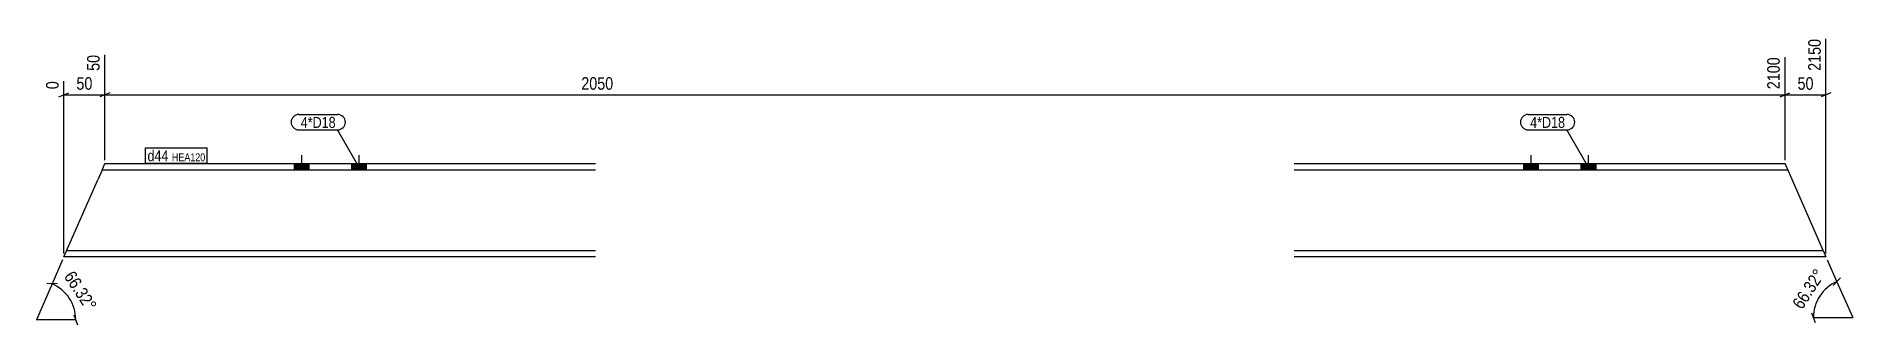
# Model space of a CAD drawing. Header units: millimetres. Extents: x 12 to 11053, y 9 to 364.
# Drawn here: x 8837 to 11053, y 12 to 364 of the extents above.
import ezdxf

# ---------------------------------------------------------------- set-up
doc = ezdxf.new("R2010")
doc.units = ezdxf.units.MM
doc.linetypes.add('DXK_LINE_DOT2', pattern=[3.9198, 1.9599, -1.9599])
for name, color, linetype in [('MÅLSÆTNING', 7, 'Continuous'), ('STÅL', 7, 'Continuous'), ('TEKST', 7, 'Continuous')]:
    doc.layers.add(name, color=color, linetype=linetype)
doc.styles.add('Arial Narrow', font='ARIALN.TTF', dxfattribs={"height": 0.2})

msp = doc.modelspace()

# ---------------------------------------------------------------- hatches: boundary and pattern name
at = {"layer": 'STÅL', "linetype": 'Continuous'}
for points in [[(9151.8, 200.7), (9169.8, 200.7), (9169.8, 208.7), (9151.8, 208.7)], [(9151.8, 200.7), (9169.8, 200.7), (9169.8, 208.7), (9151.8, 208.7)], [(9221.8, 200.7), (9239.8, 200.7), (9239.8, 208.7), (9221.8, 208.7)], [(9221.8, 200.7), (9239.8, 200.7), (9239.8, 208.7), (9221.8, 208.7)], [(10651.8, 200.7), (10669.8, 200.7), (10669.8, 208.7), (10651.8, 208.7)], [(10651.8, 200.7), (10669.8, 200.7), (10669.8, 208.7), (10651.8, 208.7)], [(10721.8, 200.7), (10739.8, 200.7), (10739.8, 208.7), (10721.8, 208.7)], [(10721.8, 200.7), (10739.8, 200.7), (10739.8, 208.7), (10721.8, 208.7)]]:
    msp.add_hatch(color=3, dxfattribs=at).paths.add_polyline_path(points)

# ---------------------------------------------------------------- linework, layer by layer
at = {"layer": 'MÅLSÆTNING', "color": 7, "linetype": 'Continuous'}
for p, q in [((11020.8, 98.7), (11020.8, 360.8)), ((8920.8, 212.7), (8920.8, 341.3)), ((8920.8, 212.7), (8920.8, 341.3)), ((10970.8, 212.7), (10970.8, 338.4)), ((10970.8, 212.7), (10970.8, 338.4)), ((8864.8, 290.2), (8876.8, 295)), ((8870.8, 98.7), (8870.8, 309.1)), ((8870.8, 292.6), (8920.8, 292.6)), ((8926.8, 295), (8914.8, 290.2)), ((8926.8, 295), (8914.8, 290.2)), ((8920.8, 292.6), (10970.8, 292.6)), ((10964.8, 290.2), (10976.8, 295)), ((10970.8, 292.6), (11020.8, 292.6)), ((11026.8, 295), (11014.8, 290.2)), ((8869.2, 91.1), (8856.4, 62)), ((11022.4, 91.1), (11034.1, 64.5)), ((11029.6, 59.9), (11038.6, 69.1)), ((8856.4, 62), (8837.2, 18)), ((8862.9, 61.7), (8850, 62.2)), ((11034.1, 64.5), (11053.4, 20.6)), ((8882.8, 24), (8887.6, 12)), ((11003, 26.6), (11007.8, 14.6)), ((8885.2, 18), (8837.2, 18)), ((11005.4, 20.6), (11053.4, 20.6))]:
    msp.add_line(p, q, dxfattribs=at)
for centre, start, end in [((8837.2, 18), 0, 66.3179), ((11053.4, 20.6), 113.6821, 180)]:
    msp.add_arc(centre, 48, start, end, dxfattribs=at)
at = {"layer": 'STÅL', "color": 2, "linetype": 'Continuous'}
for p, q in [((8917.3, 200.7), (8912.1, 188.7)), ((8917.3, 200.7), (8920.8, 208.7)), ((9519.4, 200.7), (8917.3, 200.7)), ((8920.8, 208.7), (9519.4, 208.7)), ((10371.8, 208.7), (10970.8, 208.7)), ((10974.3, 200.7), (10371.8, 200.7)), ((11012.1, 114.7), (10970.8, 208.7)), ((8870.8, 94.7), (8912.1, 188.7)), ((11017.3, 102.7), (11012.1, 114.7)), ((9519.4, 94.7), (8870.8, 94.7)), ((8874.3, 102.7), (9519.4, 102.7)), ((10371.8, 102.7), (11017.3, 102.7)), ((11020.8, 94.7), (10371.8, 94.7)), ((11017.3, 102.7), (11020.8, 94.7))]:
    msp.add_line(p, q, dxfattribs=at)
at = {"layer": 'STÅL', "color": 7, "linetype": 'DXK_LINE_DOT2'}
for p, q in [((8916.9, 199.8), (8914.1, 193.3)), ((8917.3, 200.7), (8916.9, 199.8)), ((10974.7, 199.8), (10974.3, 200.7)), ((11016.9, 103.7), (11014.1, 110.2)), ((11017.3, 102.7), (11016.9, 103.7))]:
    msp.add_line(p, q, dxfattribs=at)
at = {"layer": 'STÅL', "color": 3, "linetype": 'Continuous'}
for p, q in [((9151.8, 208.7), (9151.8, 200.7)), ((9151.8, 208.7), (9151.8, 200.7)), ((9160.8, 218.7), (9160.8, 200.7)), ((9160.8, 218.7), (9160.8, 200.7)), ((9169.8, 208.7), (9169.8, 200.7)), ((9169.8, 208.7), (9169.8, 200.7)), ((9221.8, 208.7), (9221.8, 200.7)), ((9221.8, 208.7), (9221.8, 200.7)), ((9230.8, 218.7), (9230.8, 200.7)), ((9230.8, 218.7), (9230.8, 200.7)), ((9239.8, 208.7), (9239.8, 200.7)), ((9239.8, 208.7), (9239.8, 200.7)), ((10651.8, 208.7), (10651.8, 200.7)), ((10651.8, 208.7), (10651.8, 200.7)), ((10660.8, 218.7), (10660.8, 200.7)), ((10660.8, 218.7), (10660.8, 200.7)), ((10669.8, 208.7), (10669.8, 200.7)), ((10669.8, 208.7), (10669.8, 200.7)), ((10721.8, 208.7), (10721.8, 200.7)), ((10721.8, 208.7), (10721.8, 200.7)), ((10730.8, 218.7), (10730.8, 200.7)), ((10730.8, 218.7), (10730.8, 200.7)), ((10739.8, 208.7), (10739.8, 200.7)), ((10739.8, 208.7), (10739.8, 200.7))]:
    msp.add_line(p, q, dxfattribs=at)

# ---------------------------------------------------------------- wipeouts: each hides what was drawn before it
at = {"color": 0}
for points in [[(9202.4, 252.2), (9202.4, 266.2), (9159.8, 266.2), (9159.8, 252.2)], [(10702.4, 252.2), (10702.4, 266.2), (10659.8, 266.2), (10659.8, 252.2)]]:
    msp.add_wipeout(points, dxfattribs=at).dxf.layer = 'TEKST'

# ---------------------------------------------------------------- next in the draw order: wipeouts: each hides what was drawn before it
at = {"color": 0, "linetype": 'Continuous'}
msp.add_wipeout([(8867.6, 312.3), (8845.2, 312.3), (8845.2, 296.2), (8867.6, 296.2)], dxfattribs=at).dxf.layer = 'MÅLSÆTNING'
at = {"color": 0}
for points, layer in [([(8908.8, 295.6), (8908.8, 318), (8882.9, 318), (8882.9, 295.6)], 'MÅLSÆTNING'), ([(10392.7, 295.6), (10392.7, 318), (9498.9, 318), (9498.9, 295.6)], 'MÅLSÆTNING'), ([(11008.8, 295.6), (11008.8, 318), (10982.9, 318), (10982.9, 295.6)], 'MÅLSÆTNING'), ([(8898, 22.6), (8916.7, 34.9), (8884.6, 84.1), (8865.8, 71.9)], 'MÅLSÆTNING'), ([(11024.7, 74.4), (11005.9, 86.7), (10973.8, 37.4), (10992.5, 25.2)], 'MÅLSÆTNING'), ([(9202.4, 252.2), (9202.4, 266.2), (9159.8, 266.2), (9159.8, 252.2)], 'TEKST'), ([(10702.4, 252.2), (10702.4, 266.2), (10659.8, 266.2), (10659.8, 252.2)], 'TEKST'), ([(8998.4, 211.5), (8998.4, 225.5), (8972.8, 225.5), (8972.8, 211.5)], 'TEKST')]:
    msp.add_wipeout(points, dxfattribs=at).dxf.layer = layer

# ---------------------------------------------------------------- next in the draw order: linework, layer by layer
at = {"layer": 'MÅLSÆTNING', "color": 7, "linetype": 'Continuous'}
msp.add_line((10964.8, 290.2), (10976.8, 295), dxfattribs=at)
at = {"layer": 'TEKST', "color": 7, "linetype": 'Continuous'}
for p, q in [((9157.4, 268.6), (9204.8, 268.6)), ((10657.4, 268.6), (10704.8, 268.6)), ((9157.4, 249.8), (9204.8, 249.8)), ((9230.8, 204.7), (9204.8, 249.8)), ((10657.4, 249.8), (10704.8, 249.8)), ((10730.8, 204.7), (10704.8, 249.8))]:
    msp.add_line(p, q, dxfattribs=at)
for centre, start, end in [((9157.4, 259.2), 90, 270), ((9204.8, 259.2), 270, 90), ((10657.4, 259.2), 90, 270), ((10704.8, 259.2), 270, 90)]:
    msp.add_arc(centre, 9.4, start, end, dxfattribs=at)

# ---------------------------------------------------------------- next in the draw order: texts
at = {"layer": 'MÅLSÆTNING', "color": 3, "style": 'Arial Narrow'}
msp.add_text('2050', height=15.27, dxfattribs=at).set_placement((9502.1, 298.8))
at = {"layer": 'MÅLSÆTNING', "color": 3, "linetype": 'Continuous', "style": 'Arial Narrow'}
msp.add_text('0', height=15.3, rotation=90.0002, dxfattribs=at).set_placement((8864.4, 299.4))
at = {"layer": 'MÅLSÆTNING', "color": 3, "style": 'Arial Narrow'}
for rotation, p in [(-56.8431, (8870.3, 70.9)), (56.8431, (10991.6, 29.6))]:
    msp.add_text('66.32°', height=15.27, rotation=rotation, dxfattribs=at).set_placement(p)
at = {"layer": 'TEKST', "color": 3, "style": 'Arial Narrow'}
for p in [(9159.8, 252.2), (10659.8, 252.2)]:
    msp.add_text('4*D18', height=13.36, dxfattribs=at).set_placement(p)

# ---------------------------------------------------------------- next in the draw order: wipeouts: each hides what was drawn before it
at = {"color": 0, "linetype": 'Continuous'}
for points in [[(11017.6, 364), (10995.2, 364), (10995.2, 318.6), (11017.6, 318.6)], [(8917.6, 344.5), (8895.2, 344.5), (8895.2, 318.6), (8917.6, 318.6)]]:
    msp.add_wipeout(points, dxfattribs=at).dxf.layer = 'MÅLSÆTNING'
at = {"color": 0}
msp.add_wipeout([(8998.4, 211.5), (8998.4, 225.5), (8972.8, 225.5), (8972.8, 211.5)], dxfattribs=at).dxf.layer = 'TEKST'

# ---------------------------------------------------------------- next in the draw order: linework, layer by layer
at = {"layer": 'TEKST', "color": 7, "linetype": 'Continuous'}
msp.add_line((8970.4, 209.1), (8970.4, 227.9), dxfattribs=at)

# ---------------------------------------------------------------- next in the draw order: texts
at = {"layer": 'MÅLSÆTNING', "color": 3, "linetype": 'Continuous', "style": 'Arial Narrow'}
for s, p in [('2150', (11014.4, 321.8)), ('50', (8914.4, 321.8))]:
    msp.add_text(s, height=15.27, rotation=90.0002, dxfattribs=at).set_placement(p)
at = {"layer": 'MÅLSÆTNING', "color": 3, "style": 'Arial Narrow'}
for p in [(8886.1, 298.8), (10986.1, 298.8)]:
    msp.add_text('50', height=15.27, dxfattribs=at).set_placement(p)

# ---------------------------------------------------------------- next in the draw order: wipeouts: each hides what was drawn before it
at = {"color": 0, "linetype": 'Continuous'}
msp.add_wipeout([(10967.6, 341.6), (10945.2, 341.6), (10945.2, 296.2), (10967.6, 296.2)], dxfattribs=at).dxf.layer = 'MÅLSÆTNING'
at = {"color": 0}
msp.add_wipeout([(9043.4, 211.5), (9043.4, 221.5), (9002.6, 221.5), (9002.6, 211.5)], dxfattribs=at).dxf.layer = 'TEKST'

# ---------------------------------------------------------------- next in the draw order: texts
at = {"layer": 'MÅLSÆTNING', "color": 3, "linetype": 'Continuous', "style": 'Arial Narrow'}
msp.add_text('2100', height=15.27, rotation=90.0002, dxfattribs=at).set_placement((10964.4, 299.4))

# ---------------------------------------------------------------- next in the draw order: wipeouts: each hides what was drawn before it
at = {"color": 0}
msp.add_wipeout([(9043.4, 211.5), (9043.4, 221.5), (9002.6, 221.5), (9002.6, 211.5)], dxfattribs=at).dxf.layer = 'TEKST'

# ---------------------------------------------------------------- next in the draw order: linework, layer by layer
at = {"layer": 'TEKST', "color": 7, "linetype": 'Continuous'}
for p, q in [((8970.4, 227.9), (9045.8, 227.9)), ((9045.8, 209.1), (9045.8, 227.9)), ((8970.4, 209.1), (9045.8, 209.1))]:
    msp.add_line(p, q, dxfattribs=at)

# ---------------------------------------------------------------- next in the draw order: texts
at = {"layer": 'TEKST', "color": 3, "style": 'Arial Narrow'}
for s, height, p in [('d44', 13.36, (8972.8, 211.5)), ('HEA120', 9.54, (9002.6, 211.5))]:
    msp.add_text(s, height=height, dxfattribs=at).set_placement(p)

doc.saveas('drawing.dxf')
